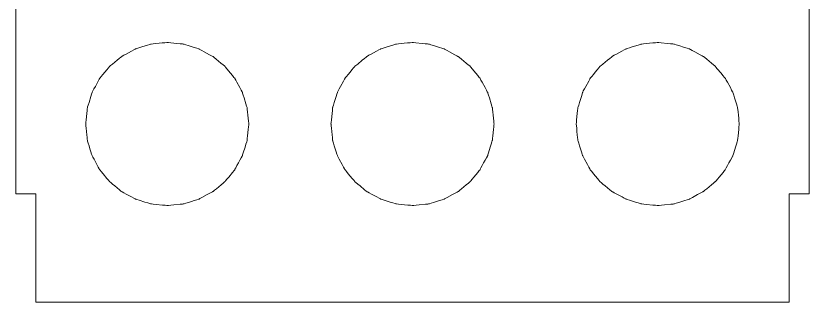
# Model space of a CAD drawing. Header units: inches. Extents: x 14 to 268, y -400 to -14.
# Drawn here: x 15.1 to 130.9, y -250.2 to -208.4 of the extents above; entities that cross this region are included whole.
import ezdxf

# ---------------------------------------------------------------- set-up
doc = ezdxf.new("R2010")
doc.units = ezdxf.units.IN
doc.header["$MEASUREMENT"] = 0
doc.layers.add('Layer 1', color=7, linetype='Continuous')

# ---------------------------------------------------------------- blocks, each defined once
blk = doc.blocks.new('block 34')
at = {"layer": 'Layer 1', "color": 7, "lineweight": 9, "true_color": 0xffffff}
blk.add_lwpolyline([(15.12, -140.18), (15.12, -234.38)], dxfattribs=at)
blk = doc.blocks.new('block 35')
at = {"layer": 'Layer 1', "color": 7, "lineweight": 9, "true_color": 0xffffff}
blk.add_lwpolyline([(15.12, -234.38), (18.02, -234.38)], dxfattribs=at)
blk = doc.blocks.new('block 36')
at = {"layer": 'Layer 1', "color": 7, "lineweight": 9, "true_color": 0xffffff}
blk.add_lwpolyline([(18.02, -234.38), (18.02, -250.18)], dxfattribs=at)
blk = doc.blocks.new('block 37')
at = {"layer": 'Layer 1', "color": 7, "lineweight": 9, "true_color": 0xffffff}
blk.add_lwpolyline([(128.02, -250.18), (18.02, -250.18)], dxfattribs=at)
blk = doc.blocks.new('block 38')
at = {"layer": 'Layer 1', "color": 7, "lineweight": 9, "true_color": 0xffffff}
blk.add_lwpolyline([(128.02, -234.38), (128.02, -250.18)], dxfattribs=at)
blk = doc.blocks.new('block 39')
at = {"layer": 'Layer 1', "color": 7, "lineweight": 9, "true_color": 0xffffff}
blk.add_lwpolyline([(130.92, -234.38), (128.02, -234.38)], dxfattribs=at)
blk = doc.blocks.new('block 40')
at = {"layer": 'Layer 1', "color": 7, "lineweight": 9, "true_color": 0xffffff}
blk.add_lwpolyline([(130.92, -140.18), (130.92, -234.38)], dxfattribs=at)
blk = doc.blocks.new('block 42')
at = {"layer": 'Layer 1', "color": 7, "lineweight": 9, "true_color": 0xffffff}
blk.add_lwpolyline([(120.72, -224.18), (120.72, -224.15), (120.71, -224.07), (120.68, -223.76), (120.64, -223.34), (120.59, -222.87), (120.54, -222.41), (120.51, -222.04), (120.48, -221.82), (120.47, -221.76), (120.41, -221.56), (120.31, -221.22), (120.04, -220.36), (119.91, -219.96), (119.82, -219.67), (119.8, -219.58), (119.79, -219.55), (119.78, -219.53), (119.74, -219.46), (119.61, -219.22), (119.42, -218.86), (118.99, -218.08), (118.82, -217.76), (118.71, -217.56), (118.68, -217.51), (118.56, -217.37), (118.34, -217.1), (118.07, -216.77), (117.52, -216.11), (117.32, -215.87), (117.26, -215.8), (117.24, -215.77), (117.22, -215.76), (117.17, -215.71), (116.96, -215.54), (116.66, -215.29), (116.31, -215.01), (115.98, -214.73), (115.69, -214.49), (115.51, -214.34), (115.46, -214.31), (115.3, -214.22), (115.01, -214.06), (114.23, -213.64), (113.86, -213.44), (113.59, -213.29), (113.5, -213.24), (113.46, -213.22), (113.44, -213.21), (113.38, -213.19), (113.12, -213.11), (112.75, -213), (111.88, -212.73), (111.51, -212.61), (111.28, -212.54), (111.21, -212.52), (111.15, -212.52), (111.03, -212.5), (110.69, -212.47), (110.24, -212.42), (109.33, -212.33), (108.99, -212.3), (108.89, -212.29), (108.83, -212.28), (108.75, -212.29), (108.49, -212.31), (108.09, -212.35), (107.62, -212.4), (107.16, -212.45), (106.76, -212.49), (106.49, -212.52), (106.42, -212.52), (106.36, -212.54), (106.26, -212.57), (105.95, -212.67), (105.1, -212.93), (104.69, -213.06), (104.37, -213.16), (104.26, -213.19), (104.2, -213.21), (104.14, -213.24), (103.93, -213.36), (103.59, -213.54), (102.81, -213.97), (102.47, -214.15), (102.24, -214.28), (102.18, -214.31), (102.17, -214.32), (102.13, -214.35), (102.05, -214.41), (101.81, -214.61), (101.49, -214.87), (100.82, -215.43), (100.56, -215.64), (100.42, -215.76), (100.38, -215.8), (100.23, -215.98), (99.99, -216.27), (99.71, -216.61), (99.43, -216.95), (99.18, -217.25), (99.01, -217.46), (98.97, -217.51), (98.95, -217.53), (98.93, -217.57), (98.89, -217.65), (98.74, -217.92), (98.33, -218.68), (98.12, -219.06), (97.96, -219.36), (97.87, -219.53), (97.85, -219.59), (97.78, -219.81), (97.67, -220.16), (97.4, -221.03), (97.28, -221.41), (97.19, -221.69), (97.17, -221.76), (97.16, -221.78), (97.16, -221.82), (97.15, -221.91), (97.12, -222.22), (97.08, -222.65), (96.98, -223.58), (96.95, -223.94), (96.92, -224.15), (96.93, -224.21), (96.95, -224.44), (96.99, -224.81), (97.03, -225.27), (97.08, -225.74), (97.12, -226.16), (97.15, -226.46), (97.16, -226.55), (97.16, -226.58), (97.17, -226.61), (97.2, -226.69), (97.28, -226.97), (97.41, -227.36), (97.54, -227.8), (97.68, -228.23), (97.78, -228.57), (97.85, -228.78), (97.87, -228.84), (97.97, -229.01), (98.13, -229.32), (98.56, -230.1), (98.75, -230.46), (98.9, -230.73), (98.94, -230.8), (98.95, -230.83), (98.97, -230.85), (99.02, -230.91), (99.19, -231.13), (99.45, -231.43), (100.01, -232.11), (100.24, -232.39), (100.38, -232.56), (100.42, -232.61), (100.57, -232.73), (100.83, -232.95), (101.16, -233.22), (101.83, -233.77), (102.06, -233.96), (102.14, -234.02), (102.17, -234.05), (102.18, -234.06), (102.25, -234.09), (102.48, -234.22), (102.83, -234.41), (103.23, -234.62), (103.62, -234.83), (103.94, -235.01), (104.15, -235.12), (104.2, -235.15), (104.27, -235.17), (104.38, -235.2), (104.71, -235.31), (105.57, -235.57), (105.97, -235.7), (106.28, -235.79), (106.37, -235.82), (106.42, -235.84), (106.44, -235.84), (106.5, -235.85), (106.78, -235.87), (107.18, -235.92), (108.12, -236.01), (108.51, -236.05), (108.76, -236.08), (108.83, -236.08), (108.9, -236.07), (109.01, -236.06), (109.35, -236.03), (109.8, -235.98), (110.71, -235.89), (111.05, -235.86), (111.16, -235.85), (111.21, -235.84), (111.28, -235.82), (111.53, -235.74), (111.9, -235.63), (112.34, -235.49), (112.77, -235.36), (113.14, -235.24), (113.39, -235.17), (113.46, -235.14), (113.51, -235.12), (113.6, -235.07), (113.88, -234.91), (114.65, -234.49), (115.03, -234.29), (115.32, -234.13), (115.41, -234.08), (115.47, -234.05), (115.52, -234.01), (115.71, -233.86), (115.99, -233.62), (116.68, -233.06), (116.98, -232.81), (117.18, -232.64), (117.23, -232.6), (117.24, -232.59), (117.27, -232.56), (117.33, -232.48), (117.53, -232.24), (117.79, -231.92), (118.35, -231.24), (118.57, -230.98), (118.68, -230.85), (118.71, -230.79), (118.82, -230.59), (119, -230.26), (119.21, -229.87), (119.43, -229.47), (119.62, -229.13), (119.75, -228.89), (119.78, -228.83), (119.79, -228.81), (119.8, -228.77), (119.83, -228.68), (119.92, -228.38), (120.18, -227.54), (120.31, -227.12), (120.42, -226.79), (120.47, -226.6), (120.48, -226.54), (120.51, -226.3), (120.55, -225.92), (120.64, -224.99), (120.68, -224.58), (120.71, -224.28), (120.72, -224.2), (120.72, -224.18)], dxfattribs=at)
blk = doc.blocks.new('block 43')
at = {"layer": 'Layer 1', "color": 7, "lineweight": 9, "true_color": 0xffffff}
blk.add_lwpolyline([(84.92, -224.18), (84.92, -224.15), (84.91, -224.07), (84.88, -223.76), (84.84, -223.34), (84.79, -222.87), (84.74, -222.41), (84.71, -222.04), (84.68, -221.82), (84.67, -221.76), (84.61, -221.56), (84.51, -221.22), (84.24, -220.36), (84.11, -219.96), (84.02, -219.67), (84, -219.58), (83.99, -219.55), (83.98, -219.53), (83.94, -219.46), (83.81, -219.22), (83.62, -218.86), (83.19, -218.08), (83.02, -217.76), (82.91, -217.56), (82.88, -217.51), (82.76, -217.37), (82.54, -217.1), (82.27, -216.77), (81.72, -216.11), (81.52, -215.87), (81.46, -215.8), (81.44, -215.77), (81.42, -215.76), (81.37, -215.71), (81.16, -215.54), (80.86, -215.29), (80.51, -215.01), (80.18, -214.73), (79.89, -214.49), (79.71, -214.34), (79.66, -214.31), (79.5, -214.22), (79.21, -214.06), (78.43, -213.64), (78.06, -213.44), (77.79, -213.29), (77.7, -213.24), (77.66, -213.22), (77.64, -213.21), (77.58, -213.19), (77.32, -213.11), (76.95, -213), (76.08, -212.73), (75.71, -212.61), (75.48, -212.54), (75.41, -212.52), (75.35, -212.52), (75.23, -212.5), (74.89, -212.47), (74.44, -212.42), (73.53, -212.33), (73.19, -212.3), (73.09, -212.29), (73.03, -212.28), (72.95, -212.29), (72.69, -212.31), (72.29, -212.35), (71.82, -212.4), (71.36, -212.45), (70.96, -212.49), (70.69, -212.52), (70.62, -212.52), (70.56, -212.54), (70.46, -212.57), (70.15, -212.67), (69.3, -212.93), (68.89, -213.06), (68.57, -213.16), (68.46, -213.19), (68.4, -213.21), (68.34, -213.24), (68.13, -213.36), (67.79, -213.54), (67.01, -213.97), (66.67, -214.15), (66.44, -214.28), (66.38, -214.31), (66.37, -214.32), (66.33, -214.35), (66.25, -214.41), (66.01, -214.61), (65.69, -214.87), (65.02, -215.43), (64.76, -215.64), (64.62, -215.76), (64.58, -215.8), (64.43, -215.98), (64.19, -216.27), (63.91, -216.61), (63.63, -216.95), (63.38, -217.25), (63.21, -217.46), (63.17, -217.51), (63.15, -217.53), (63.13, -217.57), (63.09, -217.65), (62.94, -217.92), (62.53, -218.68), (62.32, -219.06), (62.16, -219.36), (62.07, -219.53), (62.05, -219.59), (61.98, -219.81), (61.87, -220.16), (61.6, -221.03), (61.48, -221.41), (61.39, -221.69), (61.37, -221.76), (61.36, -221.78), (61.36, -221.82), (61.35, -221.91), (61.32, -222.22), (61.28, -222.65), (61.18, -223.58), (61.15, -223.94), (61.12, -224.15), (61.13, -224.21), (61.15, -224.44), (61.19, -224.81), (61.23, -225.27), (61.28, -225.74), (61.32, -226.16), (61.35, -226.46), (61.36, -226.55), (61.36, -226.58), (61.37, -226.61), (61.4, -226.69), (61.48, -226.97), (61.61, -227.36), (61.74, -227.8), (61.88, -228.23), (61.98, -228.57), (62.05, -228.78), (62.07, -228.84), (62.17, -229.01), (62.33, -229.32), (62.76, -230.1), (62.95, -230.46), (63.1, -230.73), (63.14, -230.8), (63.15, -230.83), (63.17, -230.85), (63.22, -230.91), (63.39, -231.13), (63.65, -231.43), (64.21, -232.11), (64.44, -232.39), (64.58, -232.56), (64.62, -232.61), (64.77, -232.73), (65.03, -232.95), (65.36, -233.22), (66.03, -233.77), (66.26, -233.96), (66.34, -234.02), (66.37, -234.05), (66.38, -234.06), (66.45, -234.09), (66.68, -234.22), (67.03, -234.41), (67.43, -234.62), (67.82, -234.83), (68.14, -235.01), (68.35, -235.12), (68.4, -235.15), (68.47, -235.17), (68.58, -235.2), (68.91, -235.31), (69.77, -235.57), (70.17, -235.7), (70.48, -235.79), (70.57, -235.82), (70.62, -235.84), (70.64, -235.84), (70.7, -235.85), (70.98, -235.87), (71.38, -235.92), (72.32, -236.01), (72.71, -236.05), (72.96, -236.08), (73.03, -236.08), (73.1, -236.07), (73.21, -236.06), (73.55, -236.03), (74, -235.98), (74.91, -235.89), (75.25, -235.86), (75.36, -235.85), (75.41, -235.84), (75.48, -235.82), (75.73, -235.74), (76.1, -235.63), (76.54, -235.49), (76.97, -235.36), (77.34, -235.24), (77.59, -235.17), (77.66, -235.14), (77.71, -235.12), (77.8, -235.07), (78.08, -234.91), (78.85, -234.49), (79.23, -234.29), (79.52, -234.13), (79.61, -234.08), (79.67, -234.05), (79.72, -234.01), (79.91, -233.86), (80.19, -233.62), (80.88, -233.06), (81.18, -232.81), (81.38, -232.64), (81.43, -232.6), (81.44, -232.59), (81.47, -232.56), (81.53, -232.48), (81.73, -232.24), (81.99, -231.92), (82.55, -231.24), (82.77, -230.98), (82.88, -230.85), (82.91, -230.79), (83.02, -230.59), (83.2, -230.26), (83.41, -229.87), (83.63, -229.47), (83.82, -229.13), (83.95, -228.89), (83.98, -228.83), (83.99, -228.81), (84, -228.77), (84.03, -228.68), (84.12, -228.38), (84.38, -227.54), (84.51, -227.12), (84.62, -226.79), (84.67, -226.6), (84.68, -226.54), (84.71, -226.3), (84.75, -225.92), (84.84, -224.99), (84.88, -224.58), (84.91, -224.28), (84.92, -224.2), (84.92, -224.18)], dxfattribs=at)
blk = doc.blocks.new('block 44')
at = {"layer": 'Layer 1', "color": 7, "lineweight": 9, "true_color": 0xffffff}
blk.add_lwpolyline([(49.12, -224.18), (49.12, -224.15), (49.11, -224.07), (49.08, -223.76), (49.04, -223.34), (48.99, -222.87), (48.94, -222.41), (48.91, -222.04), (48.88, -221.82), (48.87, -221.76), (48.81, -221.56), (48.71, -221.22), (48.44, -220.36), (48.31, -219.96), (48.22, -219.67), (48.2, -219.58), (48.19, -219.55), (48.18, -219.53), (48.14, -219.46), (48.01, -219.22), (47.82, -218.86), (47.39, -218.08), (47.22, -217.76), (47.11, -217.56), (47.08, -217.51), (46.96, -217.37), (46.74, -217.1), (46.47, -216.77), (45.92, -216.11), (45.72, -215.87), (45.66, -215.8), (45.64, -215.77), (45.62, -215.76), (45.57, -215.71), (45.36, -215.54), (45.06, -215.29), (44.71, -215.01), (44.38, -214.73), (44.09, -214.49), (43.91, -214.34), (43.86, -214.31), (43.7, -214.22), (43.41, -214.06), (42.63, -213.64), (42.26, -213.44), (41.99, -213.29), (41.9, -213.24), (41.86, -213.22), (41.84, -213.21), (41.78, -213.19), (41.52, -213.11), (41.15, -213), (40.28, -212.73), (39.91, -212.61), (39.68, -212.54), (39.61, -212.52), (39.55, -212.52), (39.43, -212.5), (39.09, -212.47), (38.64, -212.42), (37.73, -212.33), (37.39, -212.3), (37.29, -212.29), (37.23, -212.28), (37.15, -212.29), (36.89, -212.31), (36.49, -212.35), (36.02, -212.4), (35.56, -212.45), (35.16, -212.49), (34.89, -212.52), (34.82, -212.52), (34.76, -212.54), (34.66, -212.57), (34.35, -212.67), (33.5, -212.93), (33.09, -213.06), (32.77, -213.16), (32.66, -213.19), (32.6, -213.21), (32.54, -213.24), (32.33, -213.36), (31.99, -213.54), (31.21, -213.97), (30.87, -214.15), (30.64, -214.28), (30.58, -214.31), (30.57, -214.32), (30.53, -214.35), (30.45, -214.41), (30.21, -214.61), (29.89, -214.87), (29.22, -215.43), (28.96, -215.64), (28.82, -215.76), (28.78, -215.8), (28.63, -215.98), (28.39, -216.27), (28.11, -216.61), (27.83, -216.95), (27.58, -217.25), (27.41, -217.46), (27.37, -217.51), (27.35, -217.53), (27.33, -217.57), (27.29, -217.65), (27.14, -217.92), (26.73, -218.68), (26.52, -219.06), (26.36, -219.36), (26.27, -219.53), (26.25, -219.59), (26.18, -219.81), (26.07, -220.16), (25.8, -221.03), (25.68, -221.41), (25.59, -221.69), (25.57, -221.76), (25.56, -221.78), (25.56, -221.82), (25.55, -221.91), (25.52, -222.22), (25.48, -222.65), (25.38, -223.58), (25.35, -223.94), (25.32, -224.15), (25.33, -224.21), (25.35, -224.44), (25.39, -224.81), (25.43, -225.27), (25.48, -225.74), (25.52, -226.16), (25.55, -226.46), (25.56, -226.55), (25.56, -226.58), (25.57, -226.61), (25.6, -226.69), (25.68, -226.97), (25.81, -227.36), (25.94, -227.8), (26.08, -228.23), (26.18, -228.57), (26.25, -228.78), (26.27, -228.84), (26.37, -229.01), (26.53, -229.32), (26.96, -230.1), (27.15, -230.46), (27.3, -230.73), (27.34, -230.8), (27.35, -230.83), (27.37, -230.85), (27.42, -230.91), (27.59, -231.13), (27.85, -231.43), (28.41, -232.11), (28.64, -232.39), (28.78, -232.56), (28.82, -232.61), (28.97, -232.73), (29.23, -232.95), (29.56, -233.22), (30.23, -233.77), (30.46, -233.96), (30.54, -234.02), (30.57, -234.05), (30.58, -234.06), (30.65, -234.09), (30.88, -234.22), (31.23, -234.41), (31.63, -234.62), (32.02, -234.83), (32.34, -235.01), (32.55, -235.12), (32.6, -235.15), (32.67, -235.17), (32.78, -235.2), (33.11, -235.31), (33.97, -235.57), (34.37, -235.7), (34.68, -235.79), (34.77, -235.82), (34.82, -235.84), (34.84, -235.84), (34.9, -235.85), (35.18, -235.87), (35.58, -235.92), (36.52, -236.01), (36.91, -236.05), (37.16, -236.08), (37.23, -236.08), (37.3, -236.07), (37.41, -236.06), (37.75, -236.03), (38.2, -235.98), (39.11, -235.89), (39.45, -235.86), (39.56, -235.85), (39.61, -235.84), (39.68, -235.82), (39.93, -235.74), (40.3, -235.63), (40.74, -235.49), (41.17, -235.36), (41.54, -235.24), (41.79, -235.17), (41.86, -235.14), (41.91, -235.12), (42, -235.07), (42.28, -234.91), (43.05, -234.49), (43.43, -234.29), (43.72, -234.13), (43.81, -234.08), (43.87, -234.05), (43.92, -234.01), (44.11, -233.86), (44.39, -233.62), (45.08, -233.06), (45.38, -232.81), (45.58, -232.64), (45.63, -232.6), (45.64, -232.59), (45.67, -232.56), (45.73, -232.48), (45.93, -232.24), (46.19, -231.92), (46.75, -231.24), (46.97, -230.98), (47.08, -230.85), (47.11, -230.79), (47.22, -230.59), (47.4, -230.26), (47.61, -229.87), (47.83, -229.47), (48.02, -229.13), (48.15, -228.89), (48.18, -228.83), (48.19, -228.81), (48.2, -228.77), (48.23, -228.68), (48.32, -228.38), (48.58, -227.54), (48.71, -227.12), (48.82, -226.79), (48.87, -226.6), (48.88, -226.54), (48.91, -226.3), (48.95, -225.92), (49.04, -224.99), (49.08, -224.58), (49.11, -224.28), (49.12, -224.2), (49.12, -224.18)], dxfattribs=at)

msp = doc.modelspace()

# ---------------------------------------------------------------- block references
at = {"layer": 'Layer 1'}
for name in ['block 34', 'block 40', 'block 44', 'block 43', 'block 42', 'block 35', 'block 36', 'block 38', 'block 39', 'block 37']:
    msp.add_blockref(name, (0, 0), dxfattribs=at)

doc.saveas('drawing.dxf')
